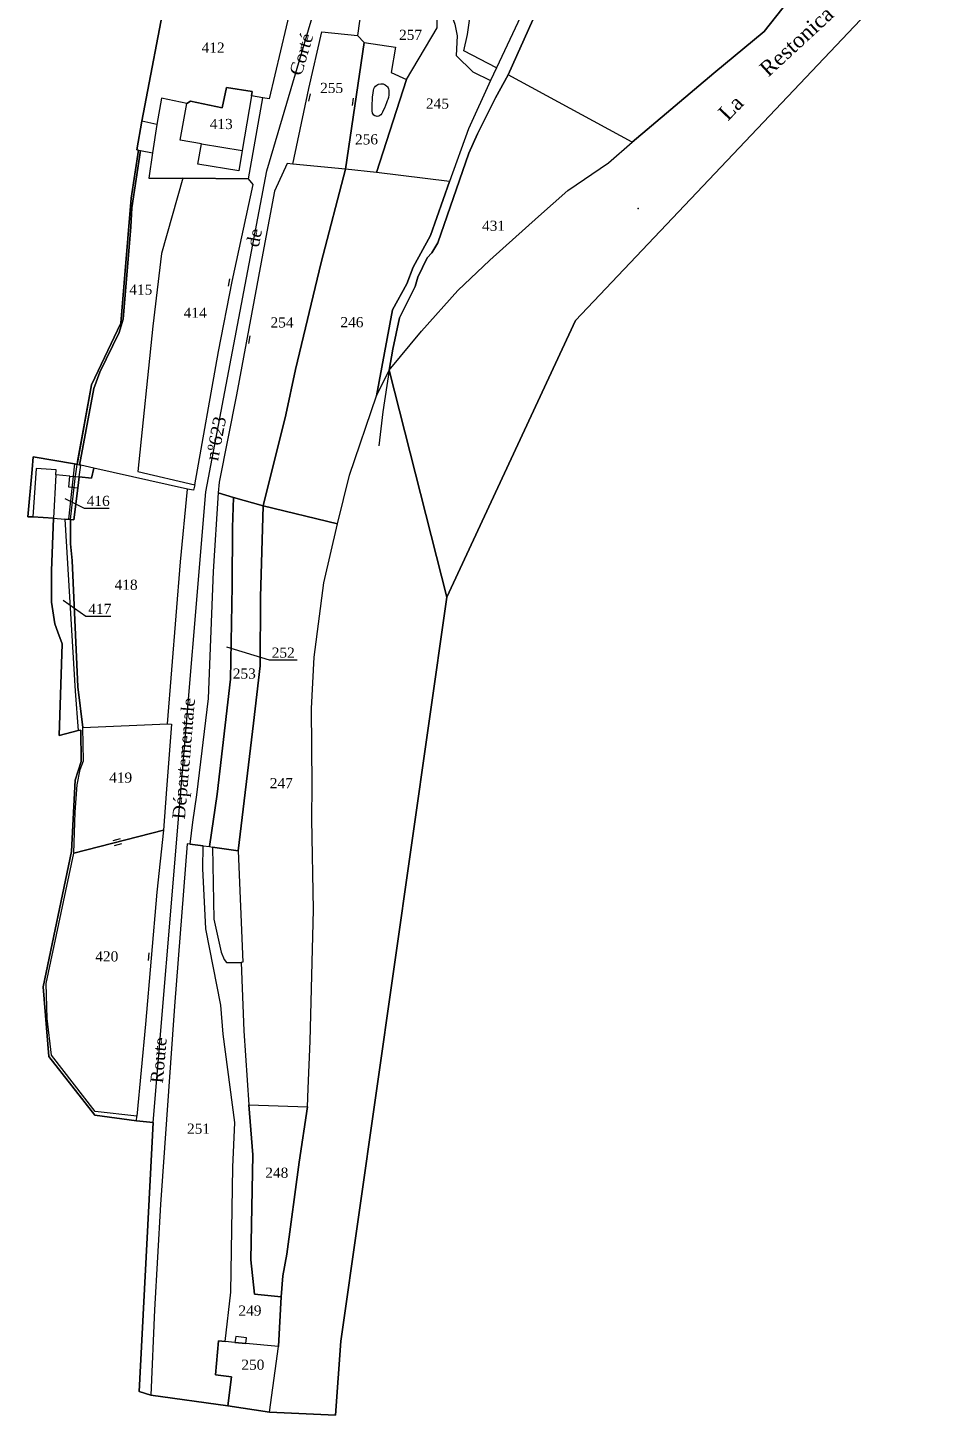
# Model space of a CAD drawing. Extents: x 1207165 to 1207735, y 6152763 to 6153552.
# Drawn here: x 1207243.5 to 1207422.8, y 6152762.8 to 6153035.8 of the extents above; entities that cross this region are included whole.
import ezdxf

# ---------------------------------------------------------------- set-up
doc = ezdxf.new("R2010")
doc.units = 0
doc.linetypes.add('CONTINU', pattern=[0])
doc.layers.get('0').update_dxf_attribs({"linetype": 'CONTINU'})
for name, color, linetype in [('1FLECHEFL', 7, 'CONTINU'), ('1LIEUDIT', 7, 'CONTINU'), ('1PARCELLE', 7, 'CONTINU'), ('1SECTION', 7, 'CONTINU'), ('1SUBDSECT', 7, 'CONTINU'), ('1TRONFLUV', 7, 'CONTINU'), ('1ZONCOMM', 7, 'CONTINU'), ('3BATIDUR', 7, 'CONTINU'), ('3FISCLINE', 7, 'CONTINUOUS'), ('3FLECHEPAR', 7, 'CONTINU'), ('3MURMI', 7, 'CONTINU'), ('3MURNONMI', 7, 'CONTINU'), ('3PARCELLETEX', 7, 'CONTINU'), ('3PISCINE', 7, 'CONTINUOUS'), ('3TRONFLUVTEX', 7, 'CONTINU'), ('3ZONCOMMTEX', 7, 'CONTINU')]:
    doc.layers.add(name, color=color, linetype=linetype)
doc.styles.get("Standard").update_dxf_attribs({"font": 'Times New Roman'})

# ---------------------------------------------------------------- blocks, each defined once
blk = doc.blocks.new('MURNOMI')
blk.add_line((-0.75, 0.5), (0.75, 0.5))
blk = doc.blocks.new('MURMI')
for p, q in [((-0.75, 0.5), (0.75, 0.5)), ((-0.75, -0.5), (0.75, -0.5))]:
    blk.add_line(p, q)
blk = doc.blocks.new('FLECHRU1')
blk.add_point((0, 0))

msp = doc.modelspace()

# ---------------------------------------------------------------- linework, layer by layer
at = {"layer": '1LIEUDIT'}
for points in [[(1207422.78, 6153053.73), (1207351.23, 6152978.21), (1207325.93, 6152923.8), (1207314.57, 6152968.42), (1207315.26, 6152972.57), (1207316.59, 6152978.73), (1207319.7, 6152984.87), (1207320.22, 6152986.72), (1207322.07, 6152990.53), (1207322.96, 6152991.55), (1207324.11, 6152993.49), (1207330.24, 6153011.12), (1207331.95, 6153014.94), (1207335.5, 6153022.01), (1207338, 6153026.56), (1207342.82, 6153037.37)], [(1207342.82, 6153037.37), (1207338, 6153026.56), (1207335.5, 6153022.01), (1207331.95, 6153014.94), (1207330.24, 6153011.12), (1207324.11, 6152993.49), (1207322.96, 6152991.55), (1207322.07, 6152990.53), (1207320.22, 6152986.72), (1207319.7, 6152984.87), (1207316.59, 6152978.73), (1207315.26, 6152972.57), (1207314.57, 6152968.42), (1207325.93, 6152923.8), (1207305.06, 6152777.44), (1207304.02, 6152762.84), (1207291.03, 6152763.44), (1207282.81, 6152764.67), (1207267.68, 6152766.8), (1207265.38, 6152767.48), (1207268.16, 6152820.4), (1207264.89, 6152820.73), (1207256.67, 6152821.86), (1207247.59, 6152833.44), (1207246.48, 6152847.1), (1207252.06, 6152873.74), (1207252.77, 6152887.75), (1207253.96, 6152891.45), (1207253.9, 6152897.61), (1207253.4, 6152897.56), (1207249.65, 6152896.57), (1207250.22, 6152914.63), (1207249.39, 6152916.88), (1207248.77, 6152918.55), (1207248.16, 6152922.82), (1207248.13, 6152928.94), (1207248.54, 6152939.29), (1207244.49, 6152939.56), (1207243.47, 6152939.6), (1207244.32, 6152948.89), (1207244.54, 6152951.37), (1207252.67, 6152950.04), (1207253.16, 6152949.91), (1207256.03, 6152965.53), (1207261.78, 6152977.67), (1207263.79, 6153002.25), (1207265.28, 6153011.73), (1207264.91, 6153011.8), (1207265.94, 6153017.41), (1207270.81, 6153043.19)]]:
    msp.add_lwpolyline(points, dxfattribs=at)
at = {"layer": '1PARCELLE'}
for points in [[(1207401.1, 6153059.82), (1207404.17, 6153062.19), (1207408.2, 6153064.87), (1207415.66, 6153071.55), (1207408.9, 6153055.52), (1207398.57, 6153046.33), (1207393.07, 6153041.03), (1207388.36, 6153035.05), (1207378.42, 6153026.87), (1207362.38, 6153013.29), (1207338, 6153026.56), (1207342.82, 6153037.37), (1207346.25, 6153044.75), (1207350.2, 6153051.95), (1207352.31, 6153054.03), (1207355.18, 6153051.55), (1207363.39, 6153047.25), (1207373.62, 6153042.3), (1207384.79, 6153056.03), (1207385.48, 6153057.04), (1207399.37, 6153058.41), (1207401.1, 6153059.82)], [(1207334.68, 6153055.8), (1207346.24, 6153050.23), (1207344.69, 6153047.09), (1207335.68, 6153027.92), (1207329.27, 6153031.26), (1207329.98, 6153034.47), (1207330.38, 6153037.21), (1207328.04, 6153039.17), (1207327.74, 6153041.38), (1207328.37, 6153044.98), (1207328.37, 6153046.61), (1207327.67, 6153050.31), (1207326.39, 6153053.74), (1207323.62, 6153054.25), (1207324.83, 6153060.21), (1207334.68, 6153055.8)], [(1207325.32, 6153046.04), (1207326.26, 6153050.47), (1207326.7, 6153047.8), (1207326.8, 6153045.47), (1207326.32, 6153043.16), (1207326.13, 6153040.27), (1207327.46, 6153036.51), (1207327.96, 6153034.18), (1207327.77, 6153030.31), (1207331.02, 6153027.16), (1207334.47, 6153025.44), (1207330.2, 6153015.94), (1207326.41, 6153005.55), (1207312.08, 6153007.34), (1207317.99, 6153025.59), (1207324.03, 6153035.79), (1207323.94, 6153039.38), (1207325.32, 6153046.04)], [(1207289.72, 6153022.01), (1207287.5, 6153022.43), (1207287.63, 6153023.23), (1207282.54, 6153024.07), (1207281.71, 6153020.06), (1207275.47, 6153021.33), (1207274.74, 6153020.91), (1207269.77, 6153021.94), (1207268.86, 6153016.74), (1207265.94, 6153017.41), (1207270.81, 6153043.19), (1207295.44, 6153040.68), (1207290.93, 6153021.81), (1207289.72, 6153022.01)], [(1207323.94, 6153039.38), (1207320.44, 6153039.9), (1207315.94, 6153040.57), (1207309.49, 6153041.52), (1207308.74, 6153037.08), (1207308.33, 6153034.29), (1207309.66, 6153032.92), (1207315.83, 6153031.99), (1207314.96, 6153026.97), (1207317.99, 6153025.59), (1207324.03, 6153035.79), (1207323.94, 6153039.38)], [(1207308.33, 6153034.29), (1207309.66, 6153032.92), (1207305.99, 6153007.99), (1207295.6, 6153008.98), (1207298.75, 6153023.86), (1207301.33, 6153034.97), (1207308.33, 6153034.29)], [(1207309.66, 6153032.92), (1207315.83, 6153031.99), (1207314.96, 6153026.97), (1207317.99, 6153025.59), (1207312.08, 6153007.34), (1207305.99, 6153007.99), (1207309.66, 6153032.92)], [(1207362.38, 6153013.29), (1207338, 6153026.56), (1207335.5, 6153022.01), (1207331.95, 6153014.94), (1207330.24, 6153011.12), (1207324.11, 6152993.49), (1207322.96, 6152991.55), (1207322.07, 6152990.53), (1207320.22, 6152986.72), (1207319.7, 6152984.87), (1207316.59, 6152978.73), (1207315.26, 6152972.57), (1207314.57, 6152968.42), (1207320.93, 6152976.12), (1207328.08, 6152984.14), (1207334.37, 6152990.08), (1207343.95, 6152998.67), (1207349.71, 6153003.81), (1207357.73, 6153009.22), (1207362.38, 6153013.29)], [(1207286.91, 6153006.08), (1207289.72, 6153022.01), (1207287.5, 6153022.43), (1207287.63, 6153023.23), (1207282.54, 6153024.07), (1207281.71, 6153020.06), (1207275.47, 6153021.33), (1207274.74, 6153020.91), (1207269.77, 6153021.94), (1207268.86, 6153016.74), (1207265.94, 6153017.41), (1207264.91, 6153011.8), (1207265.28, 6153011.73), (1207265.62, 6153011.67), (1207268.03, 6153011.2), (1207267.3, 6153006.19), (1207274.01, 6153006.24), (1207286.91, 6153006.08)], [(1207265.62, 6153011.67), (1207268.03, 6153011.2), (1207267.3, 6153006.19), (1207274.01, 6153006.24), (1207269.77, 6152991.4), (1207268.06, 6152977.07), (1207265.14, 6152948.5), (1207276.34, 6152945.87), (1207276.07, 6152944.8), (1207274.87, 6152945.01), (1207256.46, 6152949.17), (1207253.89, 6152949.72), (1207253.67, 6152949.78), (1207256.46, 6152964.85), (1207257.64, 6152968.02), (1207261.47, 6152975.82), (1207262.23, 6152978.44), (1207263.72, 6152996.62), (1207263.96, 6153000.36), (1207265.62, 6153011.67)], [(1207305.99, 6153007.99), (1207295.6, 6153008.98), (1207294.51, 6153009.08), (1207292, 6153003.64), (1207289.88, 6152992.48), (1207284.54, 6152963.59), (1207281.1, 6152946.4), (1207280.94, 6152944.31), (1207283.96, 6152943.39), (1207289.8, 6152941.78), (1207294.27, 6152959.68), (1207296.12, 6152968.58), (1207301.21, 6152989.64), (1207305.99, 6153007.99)], [(1207312.08, 6153007.34), (1207305.99, 6153007.99), (1207301.21, 6152989.64), (1207296.12, 6152968.58), (1207294.27, 6152959.68), (1207289.8, 6152941.78), (1207304.43, 6152938.21), (1207306.79, 6152947.79), (1207312.05, 6152963.38), (1207315.24, 6152980.3), (1207318.02, 6152985.4), (1207319.3, 6152988.73), (1207322.68, 6152994.95), (1207326.41, 6153005.55), (1207312.08, 6153007.34)], [(1207286.91, 6153006.08), (1207274.01, 6153006.24), (1207269.77, 6152991.4), (1207268.06, 6152977.07), (1207265.14, 6152948.5), (1207276.34, 6152945.87), (1207281, 6152972.12), (1207283.66, 6152985.88), (1207287.79, 6153004.96), (1207286.91, 6153006.08)], [(1207256.46, 6152949.17), (1207253.89, 6152949.72), (1207253.67, 6152949.78), (1207253.16, 6152949.91), (1207252.67, 6152950.04), (1207244.54, 6152951.37), (1207244.32, 6152948.89), (1207243.47, 6152939.6), (1207244.49, 6152939.56), (1207248.54, 6152939.29), (1207250.77, 6152939.14), (1207251.88, 6152939.07), (1207252.54, 6152939.02), (1207253.3, 6152945.22), (1207253.58, 6152947.48), (1207256.02, 6152947.19), (1207256.46, 6152949.17)], [(1207256.46, 6152949.17), (1207256.02, 6152947.19), (1207253.58, 6152947.48), (1207253.3, 6152945.22), (1207252.54, 6152939.02), (1207251.88, 6152939.07), (1207251.86, 6152934.26), (1207252.23, 6152931.02), (1207253.35, 6152906.17), (1207254.29, 6152898.14), (1207270.97, 6152898.83), (1207273.54, 6152930.71), (1207274.87, 6152945.01), (1207256.46, 6152949.17)], [(1207277.95, 6152874.86), (1207279.25, 6152874.7), (1207280.71, 6152885.03), (1207283.33, 6152907.62), (1207283.7, 6152925.99), (1207283.76, 6152937.5), (1207283.96, 6152943.39), (1207280.94, 6152944.31), (1207279.97, 6152928.83), (1207278.97, 6152903.83), (1207276.68, 6152884.9), (1207275.86, 6152879.49), (1207275.37, 6152875.21), (1207277.95, 6152874.86)], [(1207279.25, 6152874.7), (1207279.8, 6152874.59), (1207284.89, 6152873.9), (1207287.85, 6152899), (1207289.16, 6152910.24), (1207289.27, 6152923.76), (1207289.8, 6152941.78), (1207283.96, 6152943.39), (1207283.76, 6152937.5), (1207283.7, 6152925.99), (1207283.33, 6152907.62), (1207280.71, 6152885.03), (1207279.25, 6152874.7)], [(1207279.8, 6152874.59), (1207280.1, 6152860.41), (1207281.52, 6152853.97), (1207282.12, 6152852.52), (1207282.55, 6152851.9), (1207285.48, 6152851.94), (1207285.97, 6152838.44), (1207286.98, 6152823.91), (1207298.53, 6152823.49), (1207298.61, 6152827.15), (1207299.04, 6152836.44), (1207299.7, 6152862.28), (1207299.37, 6152880.13), (1207299.44, 6152886.81), (1207299.29, 6152901.88), (1207299.8, 6152911.95), (1207301.74, 6152926.61), (1207304.43, 6152938.21), (1207289.8, 6152941.78), (1207289.27, 6152923.76), (1207289.16, 6152910.24), (1207287.85, 6152899), (1207284.89, 6152873.9), (1207279.8, 6152874.59)], [(1207248.54, 6152939.29), (1207250.77, 6152939.14), (1207252.77, 6152905.27), (1207253.4, 6152897.56), (1207249.65, 6152896.57), (1207250.22, 6152914.63), (1207249.39, 6152916.88), (1207248.77, 6152918.55), (1207248.16, 6152922.82), (1207248.13, 6152928.94), (1207248.54, 6152939.29)], [(1207254.29, 6152898.14), (1207270.97, 6152898.83), (1207271.76, 6152898.79), (1207270.78, 6152886.04), (1207270.18, 6152877.91), (1207252.53, 6152873.41), (1207252.78, 6152881.51), (1207253.19, 6152886.87), (1207253.81, 6152889.85), (1207254.43, 6152891.6), (1207254.29, 6152898.14)], [(1207252.53, 6152873.41), (1207270.18, 6152877.91), (1207268.84, 6152865.77), (1207266.66, 6152839.78), (1207264.95, 6152821.65), (1207256.71, 6152822.58), (1207248.12, 6152833.66), (1207247.29, 6152840.87), (1207247.07, 6152847.79), (1207252.53, 6152873.41)], [(1207282.81, 6152764.67), (1207283.55, 6152770.39), (1207280.38, 6152770.78), (1207281, 6152777.45), (1207282.32, 6152777.32), (1207283.45, 6152787.05), (1207283.82, 6152811.64), (1207284.22, 6152820.4), (1207281.94, 6152837.81), (1207281.46, 6152843.51), (1207278.47, 6152858.54), (1207277.91, 6152870.38), (1207277.95, 6152874.86), (1207275.37, 6152875.21), (1207274.84, 6152875.26), (1207272.36, 6152843.33), (1207269.6, 6152804.33), (1207268.39, 6152783.6), (1207267.68, 6152766.8), (1207282.81, 6152764.67)], [(1207292.8, 6152776.37), (1207286.38, 6152776.96), (1207286.5, 6152778.07), (1207284.39, 6152778.3), (1207284.23, 6152777.15), (1207282.32, 6152777.32), (1207283.45, 6152787.05), (1207283.82, 6152811.64), (1207284.22, 6152820.4), (1207281.94, 6152837.81), (1207281.46, 6152843.51), (1207278.47, 6152858.54), (1207277.91, 6152870.38), (1207277.95, 6152874.86), (1207279.25, 6152874.7), (1207279.8, 6152874.59), (1207280.1, 6152860.41), (1207281.52, 6152853.97), (1207282.12, 6152852.52), (1207282.55, 6152851.9), (1207285.48, 6152851.94), (1207285.97, 6152838.44), (1207286.98, 6152823.91), (1207287.72, 6152814.04), (1207287.37, 6152793.44), (1207288.07, 6152786.64), (1207293.31, 6152786.12), (1207292.8, 6152776.37)], [(1207293.31, 6152786.12), (1207288.07, 6152786.64), (1207287.37, 6152793.44), (1207287.72, 6152814.04), (1207286.98, 6152823.91), (1207298.53, 6152823.49), (1207296.85, 6152812.61), (1207294.45, 6152794.56), (1207293.67, 6152790.27), (1207293.31, 6152786.12)], [(1207282.81, 6152764.67), (1207291.03, 6152763.44), (1207292.8, 6152776.37), (1207286.38, 6152776.96), (1207286.5, 6152778.07), (1207284.39, 6152778.3), (1207284.23, 6152777.15), (1207282.32, 6152777.32), (1207281, 6152777.45), (1207280.38, 6152770.78), (1207283.55, 6152770.39), (1207282.81, 6152764.67)]]:
    msp.add_lwpolyline(points, close=True, dxfattribs=at)
at = {"layer": '1SECTION'}
msp.add_lwpolyline([(1207270.81, 6153043.19), (1207265.94, 6153017.41), (1207264.91, 6153011.8), (1207265.28, 6153011.73), (1207263.79, 6153002.25), (1207261.78, 6152977.67), (1207256.03, 6152965.53), (1207253.16, 6152949.91), (1207252.67, 6152950.04), (1207244.54, 6152951.37), (1207244.32, 6152948.89), (1207243.47, 6152939.6), (1207244.49, 6152939.56), (1207248.54, 6152939.29), (1207248.13, 6152928.94), (1207248.16, 6152922.82), (1207248.77, 6152918.55), (1207249.39, 6152916.88), (1207250.22, 6152914.63), (1207249.65, 6152896.57), (1207253.4, 6152897.56), (1207253.9, 6152897.61), (1207253.96, 6152891.45), (1207252.77, 6152887.75), (1207252.06, 6152873.74), (1207246.48, 6152847.1), (1207247.59, 6152833.44), (1207256.67, 6152821.86), (1207264.89, 6152820.73), (1207268.16, 6152820.4), (1207265.38, 6152767.48), (1207267.68, 6152766.8), (1207282.81, 6152764.67), (1207291.03, 6152763.44), (1207304.02, 6152762.84), (1207305.06, 6152777.44), (1207325.93, 6152923.8), (1207351.23, 6152978.21), (1207422.78, 6153053.73)], dxfattribs=at)
at = {"layer": '1SUBDSECT'}
msp.add_lwpolyline([(1207270.81, 6153043.19), (1207265.94, 6153017.41), (1207264.91, 6153011.8), (1207265.28, 6153011.73), (1207263.79, 6153002.25), (1207261.78, 6152977.67), (1207256.03, 6152965.53), (1207253.16, 6152949.91), (1207252.67, 6152950.04), (1207244.54, 6152951.37), (1207244.32, 6152948.89), (1207243.47, 6152939.6), (1207244.49, 6152939.56), (1207248.54, 6152939.29), (1207248.13, 6152928.94), (1207248.16, 6152922.82), (1207248.77, 6152918.55), (1207249.39, 6152916.88), (1207250.22, 6152914.63), (1207249.65, 6152896.57), (1207253.4, 6152897.56), (1207253.9, 6152897.61), (1207253.96, 6152891.45), (1207252.77, 6152887.75), (1207252.06, 6152873.74), (1207246.48, 6152847.1), (1207247.59, 6152833.44), (1207256.67, 6152821.86), (1207264.89, 6152820.73), (1207268.16, 6152820.4), (1207265.38, 6152767.48), (1207267.68, 6152766.8), (1207282.81, 6152764.67), (1207291.03, 6152763.44), (1207304.02, 6152762.84), (1207305.06, 6152777.44), (1207325.93, 6152923.8), (1207351.23, 6152978.21), (1207422.78, 6153053.73)], dxfattribs=at)
at = {"layer": '1TRONFLUV'}
for points in [[(1207422.78, 6153053.73), (1207351.23, 6152978.21), (1207325.93, 6152923.8), (1207305.06, 6152777.44), (1207304.02, 6152762.84), (1207291.03, 6152763.44), (1207292.8, 6152776.37), (1207292.8, 6152776.37), (1207293.31, 6152786.12), (1207293.67, 6152790.27), (1207294.45, 6152794.56), (1207296.85, 6152812.61), (1207298.53, 6152823.49), (1207298.61, 6152827.15), (1207299.04, 6152836.44), (1207299.7, 6152862.28), (1207299.37, 6152880.13), (1207299.44, 6152886.81), (1207299.29, 6152901.88), (1207299.8, 6152911.95), (1207301.74, 6152926.61), (1207304.43, 6152938.21), (1207306.79, 6152947.79), (1207312.05, 6152963.38), (1207314.57, 6152968.42), (1207320.93, 6152976.12), (1207328.08, 6152984.14), (1207334.37, 6152990.08), (1207343.95, 6152998.67), (1207349.71, 6153003.81), (1207357.73, 6153009.22), (1207362.38, 6153013.29), (1207378.42, 6153026.87), (1207388.36, 6153035.05), (1207393.07, 6153041.03)], [(1207344.69, 6153047.09), (1207335.68, 6153027.92), (1207334.47, 6153025.44), (1207330.2, 6153015.94), (1207326.41, 6153005.55), (1207322.68, 6152994.95), (1207319.3, 6152988.73), (1207318.02, 6152985.4), (1207315.24, 6152980.3), (1207312.05, 6152963.38), (1207314.57, 6152968.42), (1207315.26, 6152972.57), (1207316.59, 6152978.73), (1207319.7, 6152984.87), (1207320.22, 6152986.72), (1207322.07, 6152990.53), (1207322.96, 6152991.55), (1207324.11, 6152993.49), (1207330.24, 6153011.12), (1207331.95, 6153014.94), (1207335.5, 6153022.01), (1207338, 6153026.56), (1207342.82, 6153037.37)]]:
    msp.add_lwpolyline(points, dxfattribs=at)
for points in [[(1207265.62, 6153011.67), (1207263.96, 6153000.36), (1207263.72, 6152996.62), (1207262.23, 6152978.44), (1207261.47, 6152975.82), (1207257.64, 6152968.02), (1207256.46, 6152964.85), (1207253.67, 6152949.78), (1207253.16, 6152949.91), (1207253.26, 6152950.46), (1207256.03, 6152965.53), (1207261.78, 6152977.67), (1207263.79, 6153002.25), (1207265.28, 6153011.73), (1207265.62, 6153011.67)], [(1207251.88, 6152939.07), (1207250.77, 6152939.14), (1207252.77, 6152905.27), (1207253.4, 6152897.56), (1207253.9, 6152897.61), (1207253.96, 6152891.45), (1207252.77, 6152887.75), (1207252.06, 6152873.74), (1207246.48, 6152847.1), (1207247.59, 6152833.44), (1207256.67, 6152821.86), (1207264.89, 6152820.73), (1207264.95, 6152821.65), (1207256.71, 6152822.58), (1207248.12, 6152833.66), (1207247.29, 6152840.87), (1207247.07, 6152847.79), (1207252.53, 6152873.41), (1207252.78, 6152881.51), (1207253.19, 6152886.87), (1207253.81, 6152889.85), (1207254.43, 6152891.6), (1207254.29, 6152898.14), (1207253.35, 6152906.17), (1207252.23, 6152931.02), (1207251.86, 6152934.26), (1207251.88, 6152939.07)]]:
    msp.add_lwpolyline(points, close=True, dxfattribs=at)
at = {"layer": '1ZONCOMM'}
msp.add_lwpolyline([(1207268.16, 6152820.4), (1207278.48, 6152944.51), (1207290.51, 6153007.68), (1207305.22, 6153057.45), (1207313.17, 6153101.35)], dxfattribs=at)
msp.add_lwpolyline([(1207268.16, 6152820.4), (1207278.48, 6152944.51), (1207290.51, 6153007.68), (1207305.22, 6153057.45), (1207313.17, 6153101.35)], dxfattribs=at)
at = {"layer": '3BATIDUR'}
for points in [[(1207287.5, 6153022.43), (1207285.68, 6153011.62), (1207284.98, 6153007.63), (1207276.91, 6153008.97), (1207277.62, 6153012.94), (1207273.43, 6153013.68), (1207274.74, 6153020.91), (1207275.47, 6153021.33), (1207281.71, 6153020.06), (1207282.54, 6153024.07), (1207287.63, 6153023.23), (1207287.5, 6153022.43)], [(1207250.77, 6152939.14), (1207251.88, 6152939.07), (1207252.54, 6152939.02), (1207253.3, 6152945.22), (1207251.55, 6152945.42), (1207251.78, 6152947.59), (1207249, 6152947.86), (1207249.08, 6152948.84), (1207245.14, 6152949.09), (1207244.49, 6152939.56), (1207248.54, 6152939.29), (1207250.77, 6152939.14)], [(1207284.23, 6152777.15), (1207282.32, 6152777.32), (1207281, 6152777.45), (1207280.38, 6152770.78), (1207283.55, 6152770.39), (1207282.81, 6152764.67), (1207291.03, 6152763.44), (1207292.8, 6152776.37), (1207286.38, 6152776.96), (1207284.23, 6152777.15)], [(1207286.38, 6152776.96), (1207286.5, 6152778.07), (1207284.39, 6152778.3), (1207284.23, 6152777.15), (1207286.38, 6152776.96)]]:
    msp.add_lwpolyline(points, close=True, dxfattribs=at)
at = {"layer": '3FISCLINE'}
for points in [[(1207268.86, 6153016.74), (1207268.03, 6153011.2)], [(1207277.62, 6153012.94), (1207285.68, 6153011.62)], [(1207314.57, 6152968.42), (1207313.3, 6152960.22), (1207312.55, 6152953.56)], [(1207252.67, 6152950.04), (1207251.47, 6152939.1)], [(1207251.88, 6152939.07), (1207252.77, 6152947.12), (1207253.16, 6152949.91)], [(1207253.58, 6152947.48), (1207253.89, 6152949.72)], [(1207249, 6152947.86), (1207248.54, 6152939.29)], [(1207251.78, 6152947.59), (1207253.58, 6152947.48)], [(1207284.89, 6152873.9), (1207285.8, 6152852), (1207285.48, 6152851.94)]]:
    msp.add_lwpolyline(points, dxfattribs=at)
at = {"layer": '3FLECHEPAR'}
for points in [[(1207259.51, 6152941.21), (1207254.61, 6152941.22), (1207250.83, 6152943.11)], [(1207259.81, 6152919.96), (1207254.92, 6152919.97), (1207250.46, 6152923.14)], [(1207296.47, 6152911.36), (1207291.01, 6152911.37), (1207282.61, 6152913.95)]]:
    msp.add_lwpolyline(points, dxfattribs=at)
at = {"layer": '3PISCINE'}
msp.add_lwpolyline([(1207311.41, 6153022.9), (1207311.48, 6153023.52), (1207311.55, 6153023.78), (1207311.66, 6153024.02), (1207311.85, 6153024.29), (1207312.13, 6153024.53), (1207312.35, 6153024.65), (1207312.46, 6153024.7), (1207312.92, 6153024.79), (1207313.25, 6153024.78), (1207313.36, 6153024.76), (1207313.8, 6153024.57), (1207314.09, 6153024.34), (1207314.24, 6153024.16), (1207314.34, 6153023.99), (1207314.43, 6153023.8), (1207314.5, 6153023.54), (1207314.52, 6153023.14), (1207314.47, 6153022.61), (1207314.42, 6153022.09), (1207314.32, 6153021.71), (1207314.2, 6153021.4), (1207314.07, 6153021.05), (1207313.87, 6153020.52), (1207313.63, 6153020), (1207313.4, 6153019.53), (1207313.26, 6153019.18), (1207313.11, 6153018.92), (1207312.95, 6153018.68), (1207312.76, 6153018.52), (1207312.56, 6153018.43), (1207312.22, 6153018.36), (1207312, 6153018.39), (1207311.73, 6153018.5), (1207311.53, 6153018.63), (1207311.4, 6153018.78), (1207311.28, 6153019.01), (1207311.23, 6153019.47), (1207311.2, 6153020), (1207311.21, 6153020.94), (1207311.26, 6153021.52), (1207311.27, 6153021.95), (1207311.29, 6153022.19), (1207311.41, 6153022.9)], close=True, dxfattribs=at)

# ---------------------------------------------------------------- block references
at = {"layer": '1FLECHEFL', "rotation": 45.7}
msp.add_blockref('FLECHRU1', (1207363.53, 6153000.27), dxfattribs=at)
at = {"layer": '3MURMI', "rotation": 14.4}
msp.add_blockref('MURMI', (1207261.11, 6152875.6), dxfattribs=at)
at = {"layer": '3MURNONMI'}
for p, rotation in [((1207298.39, 6153022.2), 258.2), ((1207307.93, 6153021.16), 81.6), ((1207283.6, 6152985.58), 79.1), ((1207286.56, 6152974.53), 259.6), ((1207267.76, 6152853.01), 85.3)]:
    msp.add_blockref('MURNOMI', p, dxfattribs=dict(at, rotation=rotation))

# ---------------------------------------------------------------- texts
at = {"layer": '3PARCELLETEX'}
for s, p in [('257', (1207316.51, 6153033.4)), ('412', (1207277.67, 6153030.89)), ('255', (1207300.99, 6153022.96)), ('245', (1207321.8, 6153019.88)), ('413', (1207279.27, 6153015.87)), ('431', (1207332.84, 6152995.85)), ('415', (1207263.44, 6152983.29)), ('414', (1207274.15, 6152978.74)), ('254', (1207291.23, 6152976.83)), ('246', (1207304.98, 6152976.88)), ('416', (1207255.07, 6152941.72)), ('418', (1207260.55, 6152925.23)), ('417', (1207255.38, 6152920.47)), ('252', (1207291.47, 6152911.87)), ('253', (1207283.81, 6152907.75)), ('419', (1207259.48, 6152887.28)), ('247', (1207291.09, 6152886.2)), ('420', (1207256.75, 6152852.11)), ('251', (1207274.8, 6152818.22)), ('248', (1207290.2, 6152809.55)), ('249', (1207284.92, 6152782.43)), ('250', (1207285.49, 6152771.78))]:
    msp.add_text(s, height=2, dxfattribs=at).set_placement(p)
msp.add_text('256', height=2, rotation=0.4, dxfattribs=at).set_placement((1207307.85, 6153012.83))
at = {"layer": '3TRONFLUVTEX'}
for s, rotation, p in [('Restonica', 42.7, (1207389.14, 6153025.99)), ('La', 45.8, (1207381.18, 6153017.32))]:
    msp.add_text(s, height=3, rotation=rotation, dxfattribs=at).set_placement(p)
at = {"layer": '3ZONCOMMTEX'}
for s, rotation, p in [('Corté', 73.6, (1207297.3, 6153026.21)), ('Corté', 73.6, (1207297.3, 6153026.21)), ('de', 79.2, (1207288.9, 6152992.52)), ('de', 79.2, (1207288.9, 6152992.52)), ('nº623', 79.2, (1207280.89, 6152950.46)), ('nº623', 79.2, (1207280.89, 6152950.46)), ('Départementale', 85.2, (1207274.38, 6152880.03)), ('Départementale', 85.2, (1207274.38, 6152880.03)), ('Route', 85.2, (1207270.06, 6152828.09)), ('Route', 85.2, (1207270.06, 6152828.09))]:
    msp.add_text(s, height=2.5, rotation=rotation, dxfattribs=at).set_placement(p)

doc.saveas('drawing.dxf')
